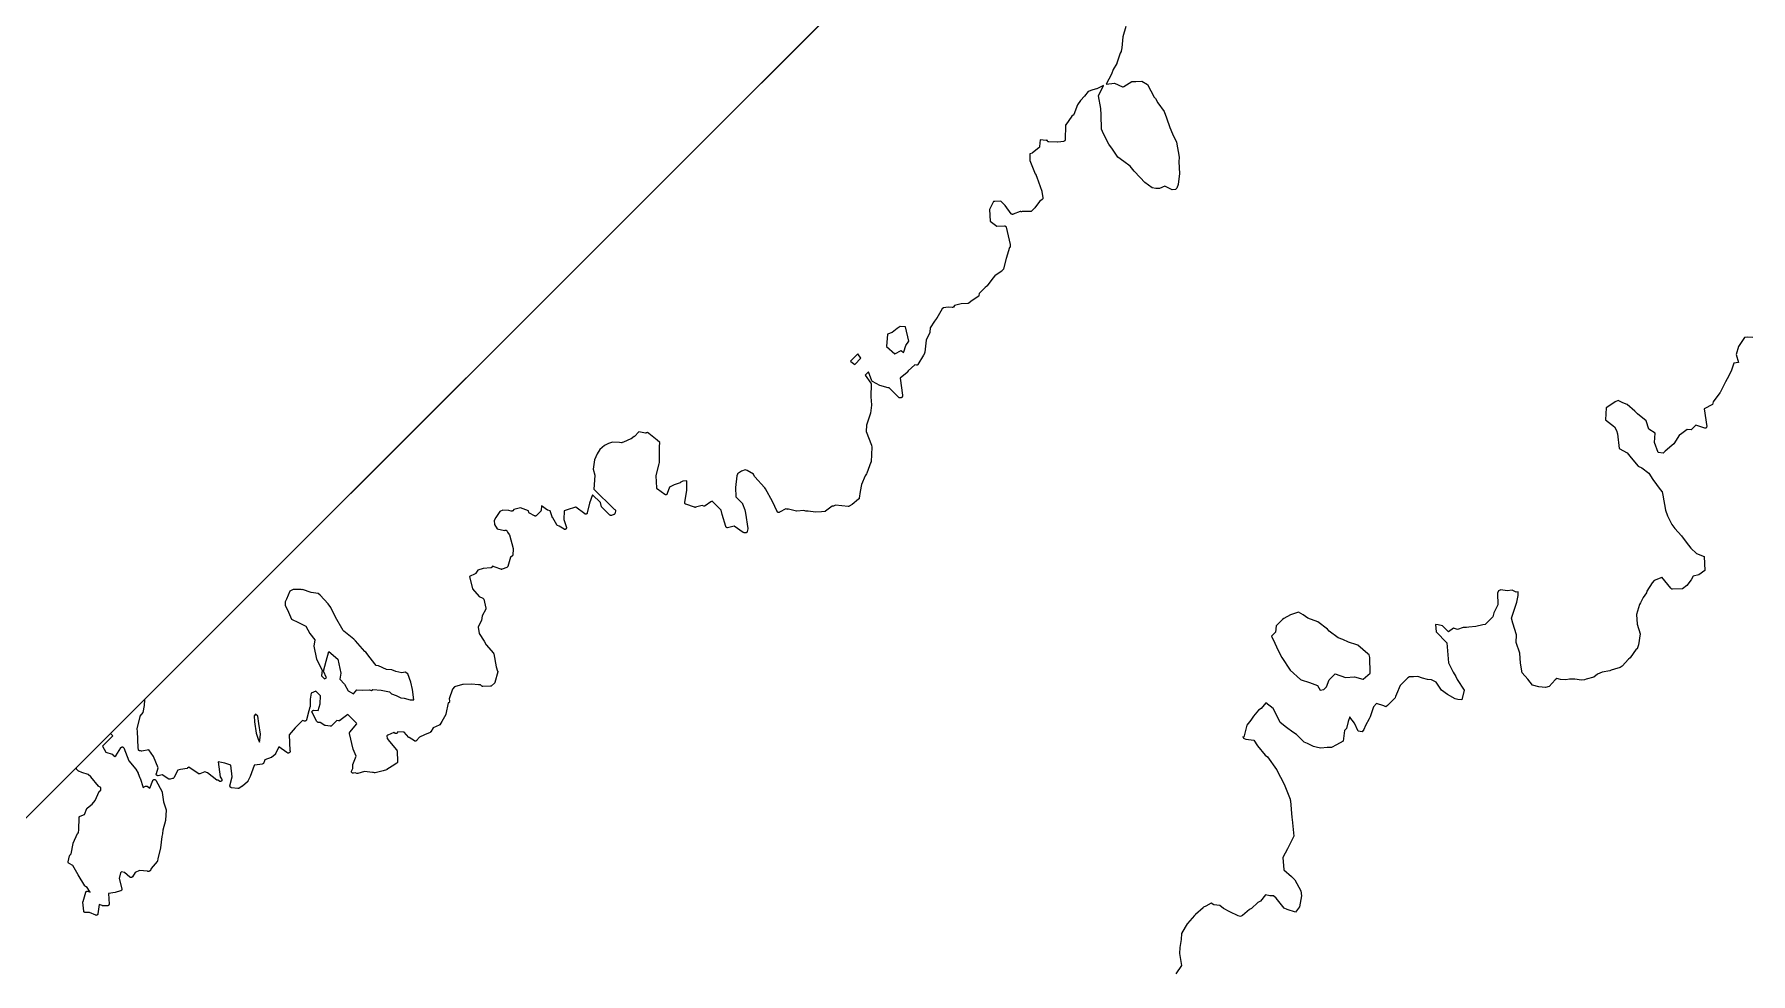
# Model space of a CAD drawing. Header units: millimetres. Extents: x 0 to 600, y 0 to 900.
# Drawn here: x 377.1 to 455.8, y 700.6 to 743.7 of the extents above; entities that cross this region are included whole.
import ezdxf

# ---------------------------------------------------------------- set-up
doc = ezdxf.new("R2010")
doc.units = ezdxf.units.MM
doc.layers.add('CORTE', color=1, linetype='Continuous')
doc.layers.add('GRABADO', color=5, linetype='Continuous')

msp = doc.modelspace()

# ---------------------------------------------------------------- linework, layer by layer
at = {"layer": 'CORTE'}
for points in [[(365.023, 696.033), (377.899, 708.909), (378.127, 709.137), (378.872, 709.882), (378.872, 709.882), (379.274, 710.284), (381.096, 712.106), (381.373, 712.383), (381.494, 712.504), (381.56, 712.57), (382.017, 713.027), (382.301, 713.311), (382.537, 713.547), (383.321, 714.331), (383.722, 714.732), (383.894, 714.904), (384.077, 715.087), (384.691, 715.701), (385.31, 716.32), (385.377, 716.387), (431.51, 762.52)], [(455.882, 729.756), (455.638, 729.764), (455.496, 729.749), (455.321, 729.476), (455.224, 729.344), (455.116, 728.973), (455.225, 728.602), (455.017, 728.576), (454.893, 728.201), (454.709, 727.857), (454.622, 727.721), (454.383, 727.233), (454.374, 727.218), (454.371, 727.215), (454.068, 726.8), (454.026, 726.68), (453.656, 726.481), (453.772, 725.66), (453.764, 725.632), (453.741, 725.594), (453.686, 725.584), (453.271, 725.726), (453.055, 725.51), (452.878, 725.534), (452.56, 725.296), (452.527, 725.278), (452.265, 724.879), (452.168, 724.801), (451.863, 724.529), (451.768, 724.451), (451.537, 724.474), (451.374, 724.94), (451.397, 725.368), (451.11, 725.543), (450.988, 725.925), (450.601, 726.249), (450.474, 726.368), (450.127, 726.679), (449.915, 726.756), (449.713, 726.855), (449.564, 726.804), (449.369, 726.659), (449.161, 726.529), (449.128, 725.967), (449.543, 725.645), (449.629, 725.489), (449.684, 725.327), (449.757, 724.652), (450.124, 724.46), (450.309, 724.233), (450.631, 723.842), (450.795, 723.774), (451.106, 723.529), (451.29, 723.242), (451.635, 722.784), (451.722, 722.674), (451.758, 722.512), (451.873, 721.825), (451.966, 721.575), (452.17, 721.17), (452.308, 720.994), (452.616, 720.645), (452.821, 720.356), (453.035, 720.09), (453.298, 719.847), (453.652, 719.708), (453.68, 719.063), (453.41, 718.864), (453.145, 718.803), (453.055, 718.636), (452.849, 718.376), (452.652, 718.219), (452.196, 718.202), (452.195, 718.203), (452.168, 718.201), (452.126, 718.254), (451.717, 718.753), (451.716, 718.754), (451.706, 718.747), (451.353, 718.609), (451.269, 718.497), (451.028, 718.113), (451.009, 718.036), (450.861, 717.817), (450.724, 717.575), (450.692, 717.509), (450.544, 717.05), (450.577, 716.594), (450.712, 716.16), (450.645, 715.649), (450.586, 715.467), (450.534, 715.447), (450.257, 715.057), (450.181, 714.993), (449.886, 714.678), (449.793, 714.609), (449.543, 714.544), (449.385, 714.493), (449.326, 714.458), (448.968, 714.405), (448.766, 714.302), (448.59, 714.17), (448.235, 714.074), (448.171, 714.04), (448.033, 714.038), (447.721, 714.073), (447.469, 714.076), (447.311, 714.046), (447.067, 714.065), (446.894, 714.114), (446.823, 714.05), (446.549, 713.747), (446.371, 713.695), (446.076, 713.719), (445.778, 713.796), (445.562, 714.074), (445.311, 714.372), (445.236, 714.815), (445.199, 715.263), (445.03, 715.757), (445.052, 716.106), (444.873, 716.647), (444.819, 716.869), (444.968, 717.336), (445.057, 717.615), (445.116, 717.91), (445.124, 718.078), (445.036, 718.076), (444.843, 718.161), (444.623, 718.13), (444.322, 718.168), (444.221, 718.124), (444.216, 718.124), (444.182, 718.029), (444.189, 717.481), (443.999, 717.125), (443.963, 716.943), (443.61, 716.589), (443.5, 716.574), (443.178, 716.498), (442.863, 716.465), (442.756, 716.454), (442.595, 716.441), (442.339, 716.36), (442.16, 716.423), (441.923, 716.253), (441.645, 716.53), (441.457, 716.569), (441.338, 716.578), (441.364, 716.242), (441.855, 715.75), (441.882, 715.375), (441.925, 714.824), (442.137, 714.403), (442.266, 714.205), (442.325, 714.064), (442.645, 713.567), (442.545, 713.136), (442.36, 713.141), (442.233, 713.181), (441.879, 713.378), (441.602, 713.575), (441.368, 713.936), (441.144, 714.046), (440.963, 714.069), (440.739, 714.126), (440.527, 714.198), (440.329, 714.185), (440.135, 714.18), (440.057, 714.144), (439.708, 713.795), (439.548, 713.384), (439.501, 713.278), (439.476, 713.222), (439.125, 712.871), (439.049, 712.809), (438.965, 712.862), (438.624, 712.967), (438.485, 712.807), (438.341, 712.346), (438.286, 712.262), (438.121, 711.956), (438.045, 711.767), (437.973, 711.67), (437.781, 711.699), (437.615, 712.064), (437.407, 712.333), (437.396, 712.345), (437.32, 712.143), (437.255, 711.821), (437.164, 711.731), (437.091, 711.235), (436.797, 711.07), (436.561, 710.947), (436.359, 710.951), (436.069, 710.914), (435.917, 710.948), (435.742, 710.988), (435.457, 711.121), (435.308, 711.188), (434.961, 711.535), (434.79, 711.652), (434.496, 711.855), (434.214, 712.09), (433.949, 712.623), (433.881, 712.732), (433.544, 713), (433.344, 712.735), (433.212, 712.661), (432.985, 712.379), (432.869, 712.201), (432.681, 711.962), (432.548, 711.422), (432.494, 711.428), (432.527, 711.376), (432.552, 711.362), (432.631, 711.33), (432.997, 711.279), (433.177, 711.025), (433.523, 710.591), (433.632, 710.513), (434.048, 709.928), (434.055, 709.914), (434.057, 709.91), (434.389, 709.268), (434.664, 708.57), (434.67, 708.56), (434.674, 708.54), (434.677, 708.503), (434.743, 707.732), (434.759, 707.648), (434.84, 706.873), (434.666, 706.536), (434.583, 706.364), (434.552, 706.298), (434.326, 705.905), (434.378, 705.332), (434.728, 705.034), (434.886, 704.876), (435.153, 704.375), (435.188, 704.133), (435.091, 703.642), (434.918, 703.395), (434.531, 703.511), (434.397, 703.574), (434.02, 704.031), (433.91, 704.141), (433.731, 704.139), (433.54, 704.189), (433.309, 703.891), (433.184, 703.838), (432.902, 703.557), (432.808, 703.508), (432.482, 703.232), (432.394, 703.189), (432.277, 703.222), (431.903, 703.407), (431.604, 703.553), (431.441, 703.695), (431.169, 703.732), (431.038, 703.799), (430.807, 703.659), (430.693, 703.617), (430.678, 703.589), (430.322, 703.284), (430.285, 703.24), (429.958, 702.866), (429.938, 702.849), (429.856, 702.705), (429.68, 702.41), (429.667, 702.139), (429.604, 701.764), (429.599, 701.499), (429.678, 700.942), (429.423, 700.567)]]:
    msp.add_lwpolyline(points, dxfattribs=at)
msp.add_lwpolyline([(438.343, 714.356), (438.324, 715.069), (438.287, 715.191), (438.234, 715.237), (437.777, 715.633), (437.764, 715.644), (437.73, 715.656), (437.335, 715.769), (437.09, 715.897), (436.876, 715.976), (436.461, 716.285), (436.385, 716.373), (435.93, 716.706), (435.485, 716.875), (435.262, 717.03), (435.05, 717.151), (434.866, 717.088), (434.685, 717.028), (434.383, 716.856), (434.314, 716.808), (434.033, 716.527), (433.998, 716.238), (433.809, 716.049), (433.966, 715.723), (434.123, 715.395), (434.287, 715.069), (434.666, 714.487), (435.137, 714.069), (435.167, 714.046), (435.558, 713.929), (435.917, 713.79), (436.045, 713.577), (436.217, 713.602), (436.337, 713.721), (436.451, 714.047), (436.726, 714.322), (437.206, 714.15), (437.613, 714.188), (438.004, 714.081), (438.014, 714.081), (438.343, 714.356)], close=True, dxfattribs=at)
at = {"layer": 'GRABADO'}
msp.add_lwpolyline([(427.126, 744.013), (427, 743.546), (426.954, 743.04), (426.953, 743.035), (426.918, 742.88), (426.916, 742.874), (426.914, 742.869), (426.876, 742.795), (426.725, 742.328), (426.723, 742.321), (426.719, 742.315), (426.558, 742.042), (426.472, 741.831), (426.47, 741.828), (426.227, 741.373), (426.607, 741.42), (426.975, 741.241), (427.015, 741.243), (427.034, 741.255), (427.407, 741.484), (427.592, 741.485), (427.864, 741.509), (428.131, 741.352), (428.43, 740.769), (428.486, 740.713), (428.599, 740.512), (428.89, 740.118), (428.99, 739.83), (429.153, 739.387), (429.27, 739.096), (429.462, 738.708), (429.581, 738.026), (429.568, 737.805), (429.592, 737.269), (429.531, 736.771), (429.471, 736.6), (429.402, 736.535), (429.259, 736.529), (428.925, 736.689), (428.672, 736.578), (428.513, 736.579), (428.341, 736.615), (428.011, 736.864), (427.797, 737.094), (427.512, 737.379), (427.328, 737.604), (427.037, 737.828), (426.761, 738.022), (426.521, 738.386), (426.35, 738.617), (426.113, 739.097), (426.02, 739.302), (426.008, 739.962), (425.98, 740.251), (425.882, 740.84), (426.113, 741.304), (425.797, 741.153), (425.789, 741.15), (425.783, 741.149), (425.622, 741.116), (425.41, 741.031), (425.241, 740.82), (425.24, 740.818), (425.061, 740.618), (424.919, 740.421), (424.743, 739.98), (424.74, 739.973), (424.733, 739.962), (424.726, 739.954), (424.722, 739.95), (424.719, 739.948), (424.663, 739.908), (424.375, 739.502), (424.373, 739.499), (424.371, 739.498), (424.373, 739.492), (424.346, 738.814), (424.345, 738.804), (424.342, 738.795), (424.339, 738.788), (424.337, 738.783), (424.332, 738.776), (424.323, 738.766), (424.317, 738.76), (424.312, 738.757), (424.303, 738.752), (424.298, 738.75), (424.29, 738.747), (424.284, 738.746), (424.013, 738.702), (424.009, 738.701), (424.003, 738.701), (423.598, 738.72), (423.588, 738.721), (423.574, 738.726), (423.563, 738.732), (423.556, 738.738), (423.55, 738.744), (423.544, 738.751), (423.538, 738.762), (423.535, 738.771), (423.533, 738.776), (423.532, 738.782), (423.529, 738.801), (423.524, 738.798), (423.519, 738.795), (423.512, 738.793), (423.505, 738.791), (423.497, 738.789), (423.49, 738.789), (423.484, 738.789), (423.209, 738.815), (423.174, 738.503), (423.173, 738.496), (423.171, 738.49), (423.169, 738.484), (423.165, 738.476), (423.161, 738.471), (423.158, 738.467), (423.153, 738.46), (423.148, 738.456), (422.854, 738.218), (422.849, 738.214), (422.84, 738.209), (422.731, 738.166), (422.732, 737.86), (422.974, 737.262), (423.014, 737.202), (423.018, 737.197), (423.023, 737.185), (423.047, 737.11), (423.273, 736.458), (423.276, 736.452), (423.325, 736.162), (423.329, 736.154), (423.327, 736.133), (423.326, 736.125), (423.323, 736.115), (423.319, 736.107), (423.316, 736.101), (423.312, 736.095), (423.306, 736.089), (423.302, 736.085), (423.179, 735.981), (422.966, 735.702), (422.963, 735.698), (422.814, 735.549), (422.809, 735.544), (422.805, 735.542), (422.799, 735.537), (422.789, 735.533), (422.777, 735.53), (422.768, 735.529), (422.765, 735.529), (422.379, 735.522), (422.351, 735.518), (422.348, 735.518), (422.34, 735.518), (422.331, 735.519), (422.32, 735.521), (422.31, 735.526), (422.294, 735.535), (421.965, 735.401), (421.957, 735.398), (421.949, 735.397), (421.94, 735.396), (421.928, 735.397), (421.914, 735.399), (421.902, 735.405), (421.899, 735.407), (421.891, 735.412), (421.881, 735.422), (421.596, 735.81), (421.402, 736.004), (421.121, 735.984), (421.117, 735.984), (421.057, 735.986), (420.88, 735.619), (420.917, 735.089), (421.217, 734.851), (421.57, 734.87), (421.578, 734.87), (421.589, 734.868), (421.598, 734.865), (421.602, 734.863), (421.609, 734.86), (421.619, 734.852), (421.628, 734.843), (421.636, 734.832), (421.641, 734.821), (421.643, 734.815), (421.741, 734.412), (421.741, 734.411), (421.827, 734.012), (421.828, 734.007), (421.834, 733.942), (421.834, 733.935), (421.833, 733.929), (421.833, 733.924), (421.83, 733.914), (421.823, 733.9), (421.804, 733.874), (421.638, 733.373), (421.527, 732.901), (421.525, 732.894), (421.523, 732.889), (421.52, 732.884), (421.517, 732.878), (421.513, 732.873), (421.51, 732.869), (421.428, 732.788), (421.424, 732.784), (421.42, 732.781), (421.124, 732.585), (421.033, 732.463), (420.778, 732.113), (420.773, 732.107), (420.766, 732.101), (420.763, 732.098), (420.686, 732.045), (420.413, 731.773), (420.389, 731.671), (420.388, 731.665), (420.382, 731.652), (420.38, 731.649), (420.377, 731.643), (420.372, 731.637), (420.368, 731.633), (420.362, 731.628), (420.359, 731.625), (420.019, 731.398), (419.927, 731.321), (419.924, 731.318), (419.92, 731.316), (419.912, 731.312), (419.905, 731.309), (419.898, 731.307), (419.889, 731.306), (419.883, 731.305), (419.574, 731.3), (419.283, 731.216), (419.223, 731.147), (419.219, 731.142), (419.212, 731.136), (419.207, 731.132), (419.2, 731.128), (419.194, 731.126), (419.186, 731.123), (419.177, 731.122), (419.166, 731.12), (418.982, 731.146), (418.775, 731.111), (418.715, 731.071), (418.46, 730.634), (418.458, 730.631), (418.445, 730.614), (418.361, 730.498), (418.166, 730.186), (418.144, 729.996), (418.143, 729.99), (418.141, 729.981), (418.139, 729.976), (417.983, 729.634), (417.91, 729.082), (417.909, 729.078), (417.886, 728.991), (417.884, 728.984), (417.88, 728.977), (417.877, 728.971), (417.874, 728.967), (417.854, 728.94), (417.599, 728.51), (417.598, 728.508), (417.594, 728.502), (417.585, 728.494), (417.578, 728.489), (417.574, 728.486), (417.569, 728.483), (417.561, 728.48), (417.553, 728.477), (417.543, 728.476), (417.529, 728.475), (417.45, 728.491), (417.145, 728.222), (417.127, 728.172), (417.124, 728.167), (417.123, 728.164), (417.118, 728.158), (417.111, 728.149), (417.106, 728.145), (416.777, 727.879), (416.888, 727.097), (416.888, 727.091), (416.887, 727.049), (416.885, 727.042), (416.883, 727.033), (416.879, 727.023), (416.876, 727.017), (416.874, 727.014), (416.87, 727.008), (416.861, 727), (416.854, 726.995), (416.849, 726.991), (416.845, 726.989), (416.829, 726.982), (416.824, 726.98), (416.815, 726.977), (416.806, 726.976), (416.797, 726.975), (416.787, 726.976), (416.76, 726.983), (416.754, 726.984), (416.742, 726.989), (416.73, 726.997), (416.286, 727.442), (416.265, 727.437), (416.253, 727.435), (416.238, 727.437), (415.857, 727.547), (415.849, 727.548), (415.514, 727.731), (415.505, 727.737), (415.494, 727.748), (415.487, 727.759), (415.484, 727.766), (415.328, 728.17), (415.187, 728.029), (415.436, 727.662), (415.442, 727.655), (415.45, 727.632), (415.451, 727.617), (415.437, 727.03), (415.473, 726.661), (415.473, 726.653), (415.427, 726.284), (415.425, 726.276), (415.327, 726.005), (415.239, 725.732), (415.221, 725.434), (415.466, 724.804), (415.467, 724.802), (415.487, 724.736), (415.49, 724.73), (415.492, 724.713), (415.452, 724.049), (415.451, 724.045), (415.45, 724.037), (415.447, 724.03), (415.253, 723.527), (415.253, 723.525), (415.238, 723.492), (415.237, 723.49), (415.187, 723.399), (415.004, 723), (414.955, 722.693), (414.903, 722.373), (414.902, 722.366), (414.9, 722.359), (414.897, 722.352), (414.892, 722.343), (414.888, 722.337), (414.883, 722.332), (414.878, 722.327), (414.583, 722.088), (414.578, 722.085), (414.439, 722.006), (414.433, 722.003), (414.426, 722), (414.418, 721.998), (414.409, 721.997), (414.406, 721.997), (414.4, 721.997), (414.115, 722.027), (413.825, 722.052), (413.728, 722.017), (413.724, 722.016), (413.715, 722.014), (413.705, 722.013), (413.671, 722.013), (413.36, 721.78), (413.355, 721.777), (413.342, 721.769), (413.328, 721.766), (413.183, 721.752), (413.181, 721.751), (412.903, 721.739), (412.896, 721.738), (412.561, 721.785), (412.47, 721.784), (412.458, 721.784), (412.361, 721.812), (412.052, 721.788), (412.046, 721.787), (412.04, 721.788), (412.034, 721.788), (411.671, 721.875), (411.626, 721.868), (411.622, 721.868), (411.61, 721.867), (411.601, 721.868), (411.596, 721.869), (411.587, 721.872), (411.582, 721.874), (411.542, 721.894), (411.248, 721.731), (411.243, 721.729), (411.234, 721.725), (411.227, 721.724), (411.223, 721.723), (411.216, 721.722), (411.206, 721.723), (411.199, 721.724), (411.19, 721.725), (411.182, 721.729), (411.177, 721.731), (411.166, 721.738), (411.151, 721.752), (411.145, 721.765), (410.938, 722.23), (410.61, 722.804), (410.58, 722.849), (410.578, 722.854), (410.571, 722.869), (410.122, 723.353), (410.118, 723.358), (410.114, 723.364), (410.111, 723.371), (410.065, 723.477), (409.762, 723.655), (409.673, 723.686), (409.51, 723.614), (409.333, 723.502), (409.324, 723.488), (409.289, 723.403), (409.236, 722.875), (409.252, 722.434), (409.542, 722.144), (409.548, 722.133), (409.552, 722.126), (409.657, 721.849), (409.696, 721.694), (409.697, 721.69), (409.796, 720.99), (409.796, 720.982), (409.796, 720.97), (409.77, 720.845), (409.768, 720.838), (409.764, 720.83), (409.759, 720.821), (409.755, 720.816), (409.75, 720.81), (409.744, 720.805), (409.738, 720.801), (409.732, 720.797), (409.724, 720.793), (409.718, 720.791), (409.711, 720.789), (409.701, 720.788), (409.659, 720.788), (409.649, 720.788), (409.632, 720.792), (409.592, 720.81), (409.587, 720.812), (409.176, 721.089), (408.869, 721.025), (408.862, 721.024), (408.854, 721.024), (408.842, 721.025), (408.832, 721.029), (408.827, 721.031), (408.818, 721.035), (408.804, 721.046), (408.794, 721.059), (408.79, 721.067), (408.788, 721.071), (408.786, 721.077), (408.63, 721.63), (408.575, 721.827), (408.167, 722.235), (408.109, 722.213), (407.839, 722.025), (407.834, 722.022), (407.827, 722.019), (407.82, 722.016), (407.812, 722.014), (407.805, 722.013), (407.795, 722.013), (407.788, 722.013), (407.784, 722.014), (407.778, 722.015), (407.702, 722.038), (407.4, 721.961), (407.395, 721.959), (407.385, 721.959), (407.372, 721.959), (407.362, 721.961), (407.36, 721.962), (406.954, 722.101), (406.947, 722.105), (406.935, 722.112), (406.925, 722.122), (406.917, 722.133), (406.913, 722.141), (406.91, 722.151), (406.908, 722.162), (406.907, 722.167), (406.907, 722.176), (406.998, 722.754), (407.005, 723.172), (406.814, 723.162), (406.702, 723.094), (406.695, 723.09), (406.423, 722.991), (406.202, 722.887), (406.107, 722.588), (406.104, 722.581), (406.1, 722.573), (406.098, 722.57), (406.095, 722.566), (406.088, 722.558), (406.083, 722.554), (406.076, 722.549), (406.068, 722.544), (406.063, 722.542), (406.055, 722.539), (406.046, 722.538), (406.035, 722.536), (406.018, 722.539), (406.009, 722.542), (406.005, 722.543), (406, 722.546), (405.994, 722.55), (405.652, 722.792), (405.644, 722.799), (405.635, 722.811), (405.63, 722.821), (405.626, 722.831), (405.624, 722.843), (405.623, 722.847), (405.601, 723.405), (405.601, 723.41), (405.602, 723.415), (405.602, 723.42), (405.728, 723.953), (405.742, 724.02), (405.754, 724.081), (405.753, 724.734), (405.753, 724.736), (405.764, 724.927), (405.636, 725.041), (405.253, 725.344), (405.195, 725.396), (405.148, 725.373), (405.142, 725.371), (405.137, 725.37), (405.124, 725.367), (405.109, 725.368), (404.809, 725.425), (404.6, 725.216), (404.597, 725.214), (404.595, 725.212), (404.452, 725.108), (404.447, 725.105), (404.441, 725.102), (404.091, 724.951), (404.041, 724.93), (404.035, 724.927), (404.026, 724.925), (404.021, 724.925), (404.013, 724.924), (403.919, 724.93), (403.596, 724.942), (403.41, 724.888), (403.228, 724.803), (403.007, 724.605), (402.89, 724.416), (402.771, 724.144), (402.708, 723.717), (402.779, 723.435), (402.779, 723.432), (402.78, 723.425), (402.78, 723.417), (402.745, 722.797), (403.663, 721.879), (403.695, 721.859), (403.703, 721.856), (403.721, 721.838), (403.727, 721.826), (403.729, 721.822), (403.732, 721.812), (403.734, 721.799), (403.734, 721.792), (403.734, 721.785), (403.72, 721.718), (403.718, 721.711), (403.703, 721.671), (403.7, 721.665), (403.696, 721.659), (403.692, 721.653), (403.686, 721.646), (403.68, 721.64), (403.674, 721.636), (403.668, 721.633), (403.662, 721.63), (403.547, 721.586), (403.54, 721.583), (403.528, 721.581), (403.522, 721.581), (403.514, 721.581), (403.504, 721.583), (403.495, 721.585), (403.491, 721.588), (403.48, 721.593), (403.47, 721.601), (403.113, 721.958), (403.104, 721.968), (403.098, 721.982), (403.096, 721.986), (403.037, 722.181), (402.683, 722.535), (402.547, 722.149), (402.437, 721.702), (402.435, 721.694), (402.43, 721.684), (402.426, 721.679), (402.422, 721.672), (402.414, 721.665), (402.408, 721.66), (402.404, 721.657), (402.397, 721.653), (402.387, 721.649), (402.38, 721.648), (402.366, 721.645), (402.352, 721.647), (402.338, 721.65), (402.323, 721.659), (401.919, 721.971), (401.915, 721.969), (401.908, 721.964), (401.9, 721.961), (401.516, 721.841), (401.384, 721.8), (401.37, 721.404), (401.481, 721.036), (401.483, 721.026), (401.483, 721.016), (401.483, 721.007), (401.48, 720.997), (401.477, 720.988), (401.472, 720.979), (401.467, 720.972), (401.461, 720.965), (401.455, 720.96), (401.451, 720.957), (401.445, 720.953), (401.437, 720.949), (401.432, 720.947), (401.425, 720.946), (401.416, 720.944), (401.404, 720.943), (401.387, 720.946), (401.373, 720.952), (401.143, 721.099), (401.067, 721.129), (401.058, 721.134), (401.048, 721.141), (401.038, 721.152), (400.853, 721.472), (400.85, 721.478), (400.733, 721.806), (400.634, 721.826), (400.628, 721.827), (400.618, 721.831), (400.335, 722.022), (400.316, 721.815), (400.315, 721.81), (400.313, 721.802), (400.31, 721.794), (400.307, 721.786), (400.303, 721.781), (400.3, 721.777), (400.296, 721.772), (400.104, 721.58), (400.1, 721.576), (400.095, 721.572), (400.086, 721.567), (400.077, 721.564), (400.067, 721.561), (400.056, 721.56), (400.046, 721.56), (400.031, 721.562), (400.023, 721.566), (400.02, 721.567), (399.795, 721.685), (399.791, 721.687), (399.776, 721.698), (399.766, 721.712), (399.76, 721.722), (399.758, 721.729), (399.736, 721.803), (399.368, 721.934), (399.07, 721.854), (399.028, 721.806), (399.025, 721.801), (399.016, 721.794), (399.008, 721.789), (399, 721.785), (398.993, 721.782), (398.982, 721.78), (398.968, 721.779), (398.954, 721.781), (398.949, 721.783), (398.835, 721.82), (398.558, 721.832), (398.432, 721.769), (398.238, 721.5), (398.175, 721.355), (398.181, 721.175), (398.309, 720.969), (398.644, 720.899), (398.671, 720.908), (398.674, 720.909), (398.683, 720.911), (398.7, 720.912), (398.712, 720.909), (398.724, 720.905), (398.736, 720.898), (398.743, 720.892), (398.749, 720.886), (398.755, 720.879), (398.759, 720.872), (398.784, 720.821), (398.857, 720.716), (398.862, 720.706), (398.865, 720.698), (399.037, 720.064), (399.038, 720.059), (399.039, 720.048), (399.023, 719.779), (399.023, 719.772), (399.021, 719.763), (399.019, 719.758), (399.016, 719.749), (399.011, 719.741), (399.01, 719.739), (399.006, 719.734), (398.998, 719.726), (398.993, 719.722), (398.99, 719.72), (398.914, 719.673), (398.789, 719.25), (398.787, 719.244), (398.784, 719.238), (398.78, 719.232), (398.776, 719.226), (398.771, 719.221), (398.764, 719.215), (398.759, 719.211), (398.751, 719.206), (398.532, 719.12), (398.524, 719.117), (398.507, 719.114), (398.493, 719.115), (398.484, 719.117), (398.479, 719.119), (398.208, 719.216), (398.207, 719.216), (398.089, 719.259), (398.058, 719.212), (398.055, 719.208), (398.05, 719.202), (398.044, 719.197), (398.036, 719.191), (398.03, 719.188), (398.024, 719.185), (398.016, 719.183), (398.008, 719.181), (397.668, 719.155), (397.417, 719.08), (397.33, 718.938), (397.323, 718.929), (397.317, 718.924), (397.313, 718.921), (397.305, 718.915), (397.299, 718.912), (397.03, 718.789), (397.176, 718.225), (397.48, 717.869), (397.651, 717.786), (397.657, 717.784), (397.668, 717.776), (397.677, 717.767), (397.684, 717.756), (397.688, 717.748), (397.691, 717.741), (397.785, 717.337), (397.787, 717.331), (397.787, 717.325), (397.787, 717.316), (397.786, 717.307), (397.784, 717.3), (397.781, 717.292), (397.779, 717.287), (397.617, 716.989), (397.58, 716.776), (397.58, 716.774), (397.578, 716.764), (397.575, 716.757), (397.436, 716.464), (397.477, 716.177), (397.707, 715.817), (397.805, 715.647), (398.131, 715.275), (398.135, 715.271), (398.14, 715.262), (398.144, 715.253), (398.147, 715.246), (398.257, 714.65), (398.328, 714.446), (398.329, 714.439), (398.33, 714.433), (398.33, 714.426), (398.33, 714.415), (398.199, 713.926), (398.198, 713.922), (398.196, 713.917), (398.192, 713.909), (398.185, 713.899), (398.18, 713.894), (398.043, 713.767), (398.04, 713.765), (398.034, 713.76), (398.026, 713.756), (398.02, 713.754), (398.012, 713.752), (398.003, 713.75), (397.997, 713.75), (397.65, 713.746), (397.643, 713.746), (397.629, 713.748), (397.621, 713.752), (397.61, 713.756), (397.537, 713.815), (397.448, 713.816), (397.445, 713.816), (397.136, 713.844), (396.75, 713.831), (396.742, 713.832), (396.734, 713.833), (396.727, 713.836), (396.726, 713.836), (396.724, 713.835), (396.717, 713.833), (396.353, 713.719), (396.258, 713.624), (396.102, 713.174), (396.127, 713.082), (396.128, 713.076), (396.129, 713.062), (396.127, 713.048), (396.124, 713.04), (396.121, 713.032), (396.117, 713.024), (396.113, 713.02), (396.108, 713.013), (396.099, 713.005), (396.089, 712.999), (396.062, 712.987), (395.955, 712.479), (395.953, 712.473), (395.95, 712.467), (395.948, 712.462), (395.761, 712.138), (395.674, 711.991), (395.671, 711.985), (395.663, 711.977), (395.657, 711.971), (395.65, 711.966), (395.642, 711.962), (395.365, 711.846), (395.258, 711.668), (395.255, 711.662), (395.247, 711.653), (395.241, 711.648), (395.234, 711.643), (395.226, 711.638), (394.966, 711.531), (394.738, 711.412), (394.61, 711.262), (394.607, 711.257), (394.599, 711.25), (394.59, 711.245), (394.578, 711.239), (394.569, 711.237), (394.557, 711.235), (394.543, 711.236), (394.535, 711.237), (394.53, 711.239), (394.521, 711.242), (394.265, 711.396), (394.258, 711.402), (394.252, 711.408), (394.039, 711.648), (393.741, 711.657), (393.73, 711.626), (393.727, 711.62), (393.725, 711.617), (393.723, 711.612), (393.718, 711.605), (393.71, 711.598), (393.704, 711.593), (393.7, 711.591), (393.692, 711.586), (393.682, 711.583), (393.676, 711.581), (393.663, 711.579), (393.651, 711.58), (393.648, 711.581), (393.645, 711.582), (393.634, 711.584), (393.623, 711.59), (393.568, 711.626), (393.289, 711.51), (393.249, 711.479), (393.262, 711.353), (393.366, 711.214), (393.692, 710.842), (393.699, 710.835), (393.709, 710.815), (393.712, 710.804), (393.712, 710.8), (393.713, 710.796), (393.733, 710.287), (393.733, 710.28), (393.732, 710.271), (393.73, 710.262), (393.726, 710.253), (393.724, 710.249), (393.719, 710.242), (393.711, 710.232), (393.705, 710.226), (393.701, 710.223), (393.492, 710.088), (393.248, 709.929), (393.244, 709.927), (393.237, 709.924), (393.231, 709.922), (393.078, 709.878), (392.719, 709.779), (392.713, 709.777), (392.697, 709.776), (392.684, 709.778), (392.675, 709.78), (392.638, 709.795), (392.613, 709.791), (392.606, 709.79), (392.592, 709.791), (392.225, 709.839), (391.921, 709.753), (391.915, 709.751), (391.905, 709.75), (391.893, 709.749), (391.881, 709.752), (391.876, 709.754), (391.8, 709.782), (391.714, 709.763), (391.708, 709.762), (391.698, 709.761), (391.689, 709.763), (391.679, 709.765), (391.671, 709.768), (391.67, 709.769), (391.665, 709.771), (391.655, 709.778), (391.643, 709.79), (391.638, 709.797), (391.633, 709.805), (391.629, 709.817), (391.628, 709.824), (391.627, 709.827), (391.627, 709.835), (391.627, 709.845), (391.629, 709.856), (391.632, 709.864), (391.681, 709.986), (391.69, 710.154), (391.691, 710.16), (391.693, 710.169), (391.839, 710.544), (391.708, 710.873), (391.535, 711.58), (391.534, 711.583), (391.533, 711.592), (391.533, 711.604), (391.534, 711.611), (391.535, 711.615), (391.538, 711.623), (391.541, 711.63), (391.545, 711.637), (391.55, 711.643), (391.868, 712.025), (391.849, 712.059), (391.451, 712.458), (391.092, 712.176), (391.086, 712.172), (391.082, 712.17), (391.073, 712.166), (391.063, 712.164), (391.054, 712.162), (391.043, 712.162), (391.036, 712.163), (391.031, 712.164), (390.959, 712.184), (390.712, 711.936), (390.708, 711.933), (390.701, 711.928), (390.694, 711.924), (390.691, 711.923), (390.684, 711.92), (390.673, 711.917), (390.663, 711.916), (390.657, 711.916), (390.653, 711.917), (390.431, 711.946), (390.417, 711.949), (390.407, 711.955), (390.19, 712.089), (390.099, 712.098), (390.095, 712.098), (390.09, 712.099), (390.079, 712.103), (390.069, 712.108), (390.055, 712.118), (390.044, 712.133), (389.822, 712.543), (389.818, 712.554), (389.815, 712.567), (389.815, 712.576), (389.815, 712.58), (389.816, 712.588), (389.819, 712.599), (389.823, 712.607), (389.828, 712.616), (389.832, 712.622), (389.837, 712.627), (389.843, 712.633), (389.85, 712.638), (389.856, 712.641), (389.863, 712.644), (389.869, 712.646), (389.871, 712.647), (389.882, 712.65), (390.101, 712.646), (390.191, 712.951), (390.212, 713.306), (389.992, 713.525), (389.778, 713.438), (389.725, 713.168), (389.724, 712.811), (389.724, 712.803), (389.722, 712.796), (389.672, 712.626), (389.567, 712.213), (389.565, 712.206), (389.561, 712.196), (389.557, 712.19), (389.554, 712.186), (389.549, 712.179), (389.538, 712.17), (389.529, 712.165), (389.521, 712.161), (389.511, 712.158), (389.501, 712.156), (389.488, 712.156), (389.477, 712.158), (389.377, 712.187), (389.042, 711.851), (388.772, 711.525), (388.805, 710.805), (388.81, 710.785), (388.81, 710.781), (388.811, 710.773), (388.811, 710.765), (388.81, 710.759), (388.808, 710.747), (388.803, 710.737), (388.799, 710.73), (388.793, 710.722), (388.786, 710.714), (388.77, 710.702), (388.766, 710.7), (388.757, 710.694), (388.749, 710.691), (388.742, 710.689), (388.728, 710.687), (388.712, 710.688), (388.697, 710.692), (388.687, 710.697), (388.668, 710.71), (388.289, 710.97), (388.148, 710.656), (388.145, 710.649), (388.139, 710.641), (388.133, 710.635), (388.128, 710.63), (387.958, 710.488), (387.955, 710.486), (387.949, 710.482), (387.943, 710.479), (387.939, 710.478), (387.651, 710.377), (387.601, 710.235), (387.598, 710.229), (387.594, 710.222), (387.591, 710.218), (387.587, 710.211), (387.579, 710.204), (387.573, 710.199), (387.567, 710.195), (387.557, 710.191), (387.547, 710.188), (387.541, 710.187), (387.174, 710.136), (387.172, 710.136), (387.166, 710.135), (387.165, 710.128), (387.164, 710.12), (386.98, 709.611), (386.978, 709.607), (386.872, 709.394), (386.869, 709.389), (386.864, 709.38), (386.857, 709.373), (386.853, 709.369), (386.622, 709.177), (386.619, 709.175), (386.462, 709.07), (386.457, 709.068), (386.451, 709.065), (386.443, 709.062), (386.438, 709.061), (386.432, 709.06), (386.421, 709.06), (386.118, 709.101), (386.112, 709.102), (386.106, 709.103), (386.097, 709.106), (386.089, 709.111), (386.086, 709.113), (386.082, 709.116), (386.075, 709.122), (386.065, 709.135), (386.06, 709.145), (386.056, 709.155), (386.053, 709.171), (386.054, 709.183), (386.055, 709.19), (386.148, 709.591), (386.088, 710.131), (385.816, 710.23), (385.512, 710.293), (385.61, 709.595), (385.672, 709.503), (385.676, 709.499), (385.682, 709.487), (385.685, 709.476), (385.687, 709.464), (385.687, 709.455), (385.686, 709.445), (385.684, 709.438), (385.682, 709.432), (385.679, 709.426), (385.676, 709.42), (385.67, 709.412), (385.664, 709.406), (385.658, 709.4), (385.654, 709.398), (385.648, 709.394), (385.641, 709.39), (385.635, 709.388), (385.628, 709.386), (385.619, 709.384), (385.613, 709.384), (385.606, 709.384), (385.59, 709.387), (385.576, 709.393), (385.572, 709.396), (385.503, 709.44), (385.486, 709.441), (385.481, 709.441), (385.464, 709.443), (385.446, 709.452), (385.022, 709.788), (384.894, 709.822), (384.667, 709.737), (384.663, 709.735), (384.652, 709.733), (384.643, 709.732), (384.633, 709.732), (384.624, 709.734), (384.62, 709.735), (384.609, 709.739), (384.6, 709.744), (384.219, 710.009), (384.175, 710.035), (384.102, 709.993), (384.099, 709.991), (384.089, 709.987), (383.784, 709.929), (383.668, 709.906), (383.472, 709.551), (383.469, 709.544), (383.46, 709.534), (383.452, 709.527), (383.446, 709.523), (383.438, 709.519), (383.43, 709.516), (383.426, 709.515), (383.309, 709.486), (383.298, 709.484), (383.284, 709.485), (383.274, 709.487), (383.264, 709.49), (383.256, 709.494), (382.945, 709.689), (382.763, 709.651), (382.758, 709.65), (382.748, 709.649), (382.736, 709.65), (382.724, 709.654), (382.714, 709.658), (382.704, 709.664), (382.696, 709.671), (382.689, 709.679), (382.681, 709.692), (382.678, 709.701), (382.677, 709.706), (382.676, 709.711), (382.675, 709.716), (382.674, 709.723), (382.675, 709.734), (382.677, 709.743), (382.678, 709.747), (382.765, 710.005), (382.542, 710.529), (382.34, 710.831), (382.006, 710.782), (382, 710.782), (381.993, 710.782), (381.955, 710.784), (381.95, 710.785), (381.907, 710.794), (381.891, 710.8), (381.877, 710.81), (381.867, 710.82), (381.862, 710.828), (381.858, 710.835), (381.855, 710.845), (381.853, 710.851), (381.853, 710.855), (381.842, 710.928), (381.842, 710.932), (381.822, 711.316), (381.817, 711.695), (381.803, 711.79), (381.803, 711.797), (381.803, 711.804), (381.804, 711.812), (381.805, 711.817), (381.93, 712.346), (381.931, 712.352), (381.935, 712.36), (381.936, 712.364), (381.94, 712.37), (381.943, 712.374), (382.08, 712.543), (382.133, 712.871), (382.146, 713.126), (382.146, 713.133), (382.149, 713.144), (382.151, 713.151), (382.154, 713.16), (382.159, 713.167), (382.163, 713.172), (382.166, 713.176), (419.81, 750.82)], dxfattribs=at)
for points in [[(417.043, 729.387), (417.181, 729.58), (417.026, 730.239), (416.779, 730.254), (416.647, 730.163), (416.412, 729.983), (416.197, 729.907), (416.158, 729.336), (416.547, 728.994), (416.833, 729.155), (416.93, 729.057), (416.946, 729.096), (417.043, 729.387)], [(414.506, 728.664), (414.517, 728.655), (414.704, 728.516), (414.983, 728.795), (414.84, 728.998), (414.506, 728.664)], [(388.592, 717.627), (388.589, 717.469), (388.739, 717.156), (388.881, 716.835), (389.2, 716.67), (389.527, 716.505), (389.716, 716.179), (389.946, 715.88), (389.901, 715.598), (390.027, 714.991), (390.28, 714.494), (390.25, 714.227), (390.39, 714.087), (390.478, 714.139), (390.341, 714.443), (390.466, 714.903), (390.587, 715.351), (390.994, 714.995), (391.14, 714.36), (391.084, 714.073), (391.309, 713.847), (391.479, 713.542), (391.722, 713.405), (391.874, 713.593), (392.137, 713.568), (392.448, 713.594), (392.544, 713.554), (392.6, 713.61), (392.988, 713.581), (393.371, 713.502), (393.465, 713.408), (393.677, 713.322), (393.891, 713.226), (394.037, 713.214), (394.318, 713.127), (394.492, 713.134), (394.426, 713.604), (394.351, 713.935), (394.205, 714.319), (394.088, 714.405), (393.929, 714.373), (393.659, 714.431), (393.48, 714.504), (393.228, 714.521), (392.861, 714.685), (392.755, 714.701), (392.702, 714.782), (392.477, 715.058), (392.283, 715.321), (392.241, 715.344), (391.806, 715.838), (391.738, 715.906), (391.271, 716.284), (391.247, 716.316), (390.899, 716.922), (390.677, 717.362), (390.551, 717.537), (390.184, 717.938), (390.094, 718.012), (389.777, 718.058), (389.384, 718.184), (389.359, 718.168), (389.311, 718.194), (388.95, 718.188), (388.792, 718.112), (388.648, 717.748), (388.592, 717.627)], [(387.426, 711.279), (387.447, 711.548), (387.377, 712.045), (387.331, 712.374), (387.217, 712.474), (387.165, 712.398), (387.182, 712.126), (387.257, 711.601), (387.341, 711.327), (387.406, 711.192), (387.426, 711.279)], [(380.679, 710.62), (380.683, 710.617), (380.686, 710.614), (380.769, 710.531), (380.818, 710.559), (381.051, 710.934), (381.053, 710.937), (381.059, 710.944), (381.068, 710.953), (381.075, 710.957), (381.082, 710.961), (381.089, 710.963), (381.094, 710.965), (381.104, 710.967), (381.115, 710.968), (381.126, 710.967), (381.134, 710.965), (381.144, 710.961), (381.156, 710.954), (381.164, 710.949), (381.174, 710.938), (381.182, 710.924), (381.411, 710.325), (381.734, 709.951), (381.737, 709.947), (381.739, 709.944), (381.837, 709.76), (381.839, 709.757), (381.927, 709.547), (381.929, 709.544), (382.071, 709.112), (382.176, 709.168), (382.181, 709.171), (382.189, 709.174), (382.195, 709.175), (382.202, 709.176), (382.209, 709.177), (382.217, 709.177), (382.227, 709.175), (382.233, 709.173), (382.242, 709.17), (382.249, 709.166), (382.251, 709.164), (382.377, 709.078), (382.52, 709.433), (382.523, 709.438), (382.526, 709.444), (382.53, 709.449), (382.536, 709.456), (382.542, 709.461), (382.546, 709.464), (382.555, 709.47), (382.565, 709.474), (382.568, 709.475), (382.57, 709.476), (382.579, 709.478), (382.589, 709.478), (382.596, 709.478), (382.602, 709.477), (382.613, 709.475), (382.624, 709.469), (382.629, 709.467), (382.636, 709.462), (382.648, 709.45), (382.654, 709.44), (382.94, 708.903), (382.944, 708.897), (382.948, 708.883), (383.008, 708.457), (383.127, 708.088), (383.128, 708.083), (383.13, 708.076), (383.13, 708.067), (383.096, 707.605), (383.095, 707.599), (383.094, 707.596), (382.979, 707.154), (382.963, 707), (382.962, 706.996), (382.961, 706.988), (382.923, 706.863), (382.875, 706.348), (382.874, 706.342), (382.742, 705.837), (382.729, 705.75), (382.728, 705.743), (382.726, 705.737), (382.723, 705.729), (382.717, 705.72), (382.714, 705.715), (382.447, 705.388), (382.403, 705.306), (382.401, 705.301), (382.395, 705.293), (382.39, 705.287), (382.384, 705.282), (382.379, 705.278), (382.37, 705.273), (382.351, 705.265), (382.342, 705.261), (382.33, 705.259), (382.319, 705.258), (382.307, 705.259), (382.294, 705.262), (382.277, 705.271), (381.905, 705.299), (381.713, 705.216), (381.577, 705.01), (381.574, 705.007), (381.569, 705.001), (381.563, 704.995), (381.558, 704.991), (381.553, 704.988), (381.546, 704.985), (381.539, 704.982), (381.533, 704.98), (381.526, 704.979), (381.515, 704.978), (381.504, 704.979), (381.497, 704.981), (381.485, 704.984), (381.473, 704.992), (381.467, 704.996), (381.225, 705.217), (381.079, 705.242), (381.03, 705.198), (380.976, 704.929), (381.094, 704.454), (381.094, 704.449), (381.096, 704.437), (381.092, 704.416), (381.087, 704.406), (381.086, 704.403), (381.081, 704.396), (381.073, 704.386), (381.065, 704.379), (381.054, 704.372), (381.044, 704.368), (381.041, 704.367), (380.787, 704.295), (380.783, 704.294), (380.491, 704.244), (380.509, 703.755), (380.509, 703.75), (380.508, 703.741), (380.506, 703.733), (380.505, 703.728), (380.502, 703.72), (380.497, 703.711), (380.49, 703.703), (380.482, 703.695), (380.476, 703.69), (380.472, 703.688), (380.466, 703.685), (380.459, 703.682), (380.453, 703.68), (380.444, 703.678), (380.433, 703.677), (380.213, 703.689), (380.207, 703.689), (380.198, 703.691), (380.192, 703.693), (380.059, 703.743), (379.996, 703.308), (379.995, 703.302), (379.992, 703.293), (379.99, 703.288), (379.986, 703.281), (379.979, 703.27), (379.97, 703.262), (379.964, 703.257), (379.961, 703.255), (379.956, 703.252), (379.948, 703.249), (379.939, 703.246), (379.924, 703.244), (379.912, 703.245), (379.909, 703.246), (379.898, 703.248), (379.616, 703.382), (379.423, 703.375), (379.415, 703.376), (379.408, 703.377), (379.396, 703.379), (379.382, 703.387), (379.368, 703.397), (379.358, 703.411), (379.353, 703.42), (379.349, 703.431), (379.348, 703.44), (379.312, 703.852), (379.312, 703.859), (379.313, 703.866), (379.315, 703.873), (379.444, 704.311), (379.446, 704.317), (379.449, 704.322), (379.452, 704.328), (379.456, 704.333), (379.461, 704.339), (379.468, 704.345), (379.474, 704.349), (379.485, 704.355), (379.496, 704.358), (379.5, 704.359), (379.509, 704.361), (379.518, 704.361), (379.523, 704.36), (379.53, 704.359), (379.54, 704.357), (379.641, 704.312), (379.508, 704.519), (379.426, 704.573), (379.419, 704.577), (379.409, 704.587), (379.406, 704.591), (379.403, 704.595), (379.088, 705.108), (378.855, 705.527), (378.678, 705.626), (378.673, 705.629), (378.666, 705.635), (378.657, 705.644), (378.652, 705.651), (378.649, 705.655), (378.646, 705.662), (378.641, 705.675), (378.641, 705.688), (378.641, 705.699), (378.698, 705.968), (378.7, 705.974), (378.703, 705.982), (378.708, 705.991), (378.712, 705.997), (378.716, 706), (378.777, 706.062), (378.858, 706.543), (378.859, 706.547), (378.861, 706.554), (378.863, 706.559), (379.069, 706.996), (379.07, 706.999), (379.074, 707.004), (379.107, 707.052), (379.13, 707.171), (379.137, 707.728), (379.137, 707.734), (379.139, 707.743), (379.141, 707.75), (379.142, 707.754), (379.146, 707.762), (379.152, 707.771), (379.159, 707.779), (379.167, 707.786), (379.174, 707.791), (379.179, 707.794), (379.184, 707.796), (379.382, 707.87), (379.496, 708.14), (379.498, 708.145), (379.505, 708.156), (379.514, 708.167), (379.52, 708.171), (379.741, 708.338), (379.879, 708.512), (380.062, 708.922), (380.065, 708.929), (380.071, 708.937), (380.075, 708.942), (380.125, 708.992), (380.135, 709.111), (380.046, 709.161), (380.045, 709.162), (380.04, 709.165), (380.031, 709.172), (379.675, 709.598), (379.545, 709.713), (379.258, 709.804), (379.257, 709.804), (379.116, 709.856), (379.113, 709.857), (379.101, 709.863), (379.091, 709.871), (379.086, 709.875), (379.028, 709.94), (379.023, 709.945), (379.015, 709.958), (379.012, 709.972), (379.01, 709.979), (379.01, 709.985), (379.01, 709.994), (379.012, 710.008), (379.016, 710.019), (379.021, 710.029), (379.026, 710.036), (379.029, 710.039), (380.574, 711.584), (380.68, 711.478), (380.212, 711.01), (380.355, 710.725), (380.652, 710.632), (380.661, 710.631), (380.679, 710.62)]]:
    msp.add_lwpolyline(points, close=True, dxfattribs=at)

doc.saveas('drawing.dxf')
